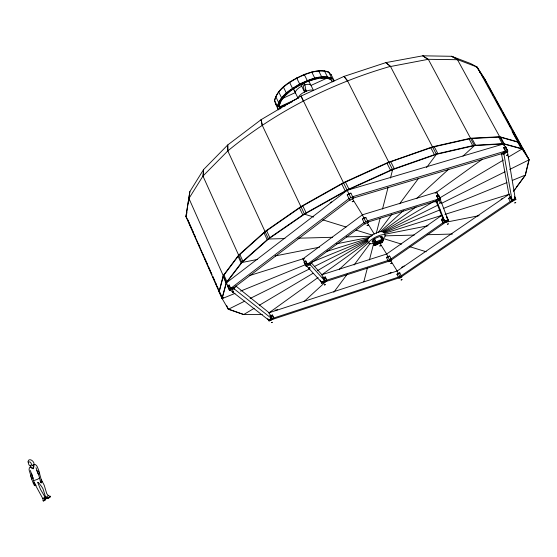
<?xml version="1.0" encoding="UTF-8"?>
<svg xmlns="http://www.w3.org/2000/svg" width="557" height="557" viewBox="0 0 557 557"><rect width="100%" height="100%" fill="white"/><g stroke="black" fill="none" stroke-linecap="round" stroke-linejoin="round"><path stroke-width="0.84" d="M38.795 471.612L38.816 470.644C37.604 468.096 37.068 463.438 33.274 464.51C31.394 468.771 32.188 460.994 28.741 461.892C27.495 462.219 29.535 467.699 30.927 465.102M304.164 75.292L304.226 74.45C311.927 71.839 320.644 68.859 328.616 72.055L331.192 74.756M41.267 479.619L44.219 485.244L46.725 493.572L48.278 495.563L46.663 496.907L45.577 497.018L42.973 488.788L41.698 486.672L38.496 482.557L37.639 482.278L40.508 489.38L44.539 496.28L44.839 497.756L43.857 497.77L42.917 498.773L43.335 501.14L45.173 500.165L44.637 497.735M234.97 293.4L222.132 298.629L185.947 216.589L189.881 191.587L203.556 169.586L227.75 144.945L227.806 150.905L268.488 239.009L284.94 238.563M187.953 220.203L185.947 216.589L189.881 191.587M347.387 80.751L344.017 76.406L301.052 96.062L261.101 119.678L227.736 144.959L227.806 150.905L202.957 176.061L188.948 198.452L229.359 289.417M45.723 497.109L46.001 498.237L48.654 497.93L49.789 497.31L50.221 496.203M186.365 215.733L185.947 216.589M186.644 214.076L186.929 212.356M188.433 203.305L189.122 199.155M44.797 499.128L44.922 498.55M41.03 480.698C40.48 486.623 40.452 478.115 38.064 473.666L39.275 472.587L41.872 481.882M525.453 174.153L528.997 159.504M38.405 474.446L38.872 473.659L39.742 473.861M388.716 162.233L432.483 146.839L470.533 138.24L499.74 136.75L518.226 142L525.432 153.015L524.833 152.715M363.818 281.835L367.502 267.506M369.444 259.924L373.559 243.903M376.26 233.376L380.132 218.295M382.499 209.077L388.09 187.284M390.457 178.066L392.608 169.683L347.408 80.584L343.996 76.413L385.883 62.607L422.791 55.811L451.671 56.299L470.63 63.547L477.14 67.063L485.481 80.194L529.15 159.782L525.446 175.051L513.721 191.239M220.857 294.834L219.054 291.652L223.232 275.624L238.633 255.134L265.021 231.496L300.898 206.584L343.439 182.661L388.751 162.08M219.18 291.938L223.357 275.917L238.765 255.44L265.16 231.809L301.045 206.898L343.592 182.981L388.911 162.393L432.643 147.145L470.693 138.547L499.901 137.05L518.386 142.286L525.585 153.293M276.599 104.772L275.513 103.88L274.524 100.378C278.089 86.843 292.522 79.916 304.226 74.45L307.38 80.814L307.311 81.649C296.261 86.822 282.657 93.291 279.168 106.025L279.955 109.054M274.65 100.643C277.045 89.733 287.878 83.529 296.763 78.196C306.51 73.712 317.97 68.455 328.748 72.313M262.333 314.566L243.722 314.538L228.349 309.281L221.999 298.343L226.288 282.503L241.815 262.194L268.342 238.695L304.359 213.874L347.032 189.986L392.448 169.37L436.242 154.031L474.306 145.293L503.479 143.629L521.895 148.684L529.15 159.782L509.69 169.453M222.132 298.629L226.421 282.803L241.954 262.5L268.488 239.009L304.512 214.187L347.185 190.299L392.608 169.683L436.403 154.338L474.467 145.6L503.639 143.929L522.055 148.977L508.604 156.977M275.618 96.326L278.667 102.634L280.227 102.223L279.168 106.025L277.553 106.659C280.032 95.776 290.886 89.635 299.77 84.302C309.532 79.825 320.971 74.547 331.77 78.328L330.322 79.296C322.782 76.351 314.58 79.178 307.311 81.649L314.273 79.059L318.326 78.307M31.721 479.117L31.457 477.788L32.772 477.46C33.893 479.159 31.888 477.704 31.721 479.117L33.35 483.399L34.235 482.237L33.329 483.142M44.943 499.462L44.769 498.348M35.954 485.3L34.833 483.727M390.318 66.555L428.305 59.307L457.854 59.717L477.14 67.063L522.201 149.158M42.917 498.773L35.634 485.419M34.095 464.58C34.694 461.293 28.651 456.949 27.878 461.899L28.226 462.394M280.575 101.242L282.956 97.642L290.037 91.139M45.02 499.587L43.154 500.868M513.603 190.94L515.114 188.844M516.123 187.451L525.446 175.051L512.565 180.301M333.81 292.223L347.317 274.072M354.071 264.993L370.175 243.346M378.349 232.366L391.822 214.25M399.599 203.806L418.258 178.727M426.551 167.58L436.403 154.338L390.436 66.353L385.883 62.607L390.436 66.353C331.29 83.362 275.402 111.769 227.806 150.905L228.036 150.919M45.124 499.873L44.504 500.13M30.572 465.624L30.99 465.993L29.34 468.019L29.061 469.809L31.115 476.562M445.934 221.164L446.54 220.781M428.103 59.515L422.791 55.811L428.305 59.307L474.467 145.6L462.944 156.141M501.098 199.497L502.358 198.299M304.073 301.532L326.513 281M339.338 269.268L368.825 242.281M380.375 231.705L403.421 210.616M416.859 198.32L448.865 169.029M323.13 281.8L323.387 281.946M513.262 199.893L513.819 199.573M457.596 59.926L506.877 149.875M39.651 477.871L37.5 479.347L33.524 480.698L33.002 478.498M226.421 282.803L347.185 190.299L503.639 143.929L503.939 145.628M233.71 287.37L234.351 288.818L229.665 290.301L227.493 286.228L229.247 285.066L230.723 288.38L234.636 287.147M347.206 194.922L348.828 193.683L350.931 193.209L347.206 194.922L349.107 198.793L350.736 197.554L352.755 196.955L350.847 193.084M227.883 286.11L229.247 285.066M291.332 90.157L299.332 85.075M230.048 288.888L349.253 198.383M229.108 289.87L230.48 288.832L235.179 287.349L233.808 288.387L234.351 288.818M233.961 287.656L350.061 199.664M305.967 265.264L302.959 258.845L362.37 214.821L436.646 192.144L438.972 196.635M305.744 265.703L307.158 264.666L311.648 263.252L310.235 264.29L310.646 264.749L306.169 266.162L304.087 262.166L305.501 261.129L305.877 261.01L307.38 264.227L311.126 263.05M362.391 219.138L363.923 218.01L365.872 217.55L362.391 219.138L364.181 222.779L367.592 221.073L365.803 217.432M304.463 262.055L305.877 261.01M307.36 264.248L364.236 222.452M364.919 223.58L309.713 264.088L324.78 280.812L389.573 259.966M366.04 223.371L365.023 224.116L364.09 222.556M268.683 313.041L318.089 277.483M321.612 274.942L368.198 241.418M381.524 231.823L416.114 206.925M435.17 193.209L482.466 159.17M377.883 243.214L375.334 245.031L374.388 245.066L377.576 242.789L377.737 243.103L374.896 243.2L373.197 239.733L374.562 238.89L376.114 242.051L378.739 241.961L381.949 239.67L380.389 236.516L381.594 236.307L383.307 239.768L379.832 242.246L382.645 242.149L381.489 242.97L378.676 243.068M373.197 239.733L374.562 238.89M434.961 201.411L438.171 199.121L436.514 195.904L436.834 195.674L438.631 195.124L440.671 199.232L436.82 201.975L436.597 201.411L434.801 201.961L438.658 199.211L440.455 198.654M501.899 153.586L505.401 151.086L503.605 147.772L503.953 147.521L505.784 146.978L507.88 151.295L503.681 154.289L503.563 153.621L501.732 154.164L505.93 151.163L507.768 150.613M372.856 241.947L374.283 245.56L375.23 245.526L379.282 242.448L378.419 242.72L379.045 242.699M381.594 236.307L382.582 239.009M438.526 195.932L438.631 195.124M505.784 146.978L505.554 147.911L505.436 147.229L503.605 147.772M374.896 243.2L376.059 242.372L378.892 242.274L382.36 239.795L383.307 239.768M505.178 151.776L504.921 152.158M374.283 245.56L377.737 243.103M380.32 241.473L382.889 239.642M438.895 200.054L440.183 199.141M503.848 153.711L506.647 151.713M325.97 280.45L324.828 280.805L323.06 277.33L323.673 277.567L325.253 280.916L326.959 280.38L325.379 277.031L323.673 277.567M270.082 315.332L270.737 315.513L272.213 318.764L273.877 318.228L272.408 314.977L270.479 315.694L270.082 315.332L271.816 318.653L398.283 277.17M323.06 277.33L323.394 277.762L325.379 277.031M272.408 314.977L273.487 318.117M324.501 280.38L321.695 282.343L322.03 282.768L306.545 265.891M326.959 280.38L323.596 282.733L321.897 283.269L321.556 282.845L324.926 280.484L323.339 277.135M271.419 318.298L268.822 320.122L269.219 320.477L230.034 289.939M267.813 318.646L268.69 320.602L271.816 318.409L272.213 318.764M325.135 281.25L326.534 280.268L325.1 277.233M273.877 318.228L270.758 320.421L269.094 320.95L268.69 320.602M311.203 262.73L321.911 274.733L386.649 254.041L441.624 215.441L436.277 201.718M389.44 255.942L386.405 257.438L388.013 260.704L391.049 259.207C389.538 254.124 389.67 256.77 386.405 257.438M446.373 221.923L443.08 222.967L441.36 219.618L442.989 217.961L444.556 221.011L447.995 219.924L446.429 216.882L446.77 216.777L448.684 220.628L447.201 221.665M441.36 219.618L443.184 218.476L442.989 217.961M390.986 258.977L443.337 222.501M443.08 222.967L444.563 221.93L442.641 218.072M446.06 221.909L390.123 260.843L324.494 281.981M49.845 496.99L48.508 497.756L45.946 497.854M235.674 285.88L269.101 312.742L397.155 271.008L508.903 194.379L501.404 153.286M399.808 272.839L396.939 274.246L398.471 277.344L400.023 276.836L401.339 275.938L399.808 272.839L396.939 274.246M513.547 200.729L510.386 201.725L508.645 198.473L510.393 196.802L511.987 199.768L515.281 198.724M400.65 276.14L510.644 201.272M510.386 201.725L511.911 200.694L510.066 196.906M400.42 277.414L513.213 200.722M514.334 200.478L515.859 199.448L514.369 196.315M330.322 79.296L332.626 81.566L334.2 80.737L331.638 78.071L330.19 79.038L326.193 77.855L320.895 78.119L321.786 77.075L318.618 70.746M254.145 308.341L243.722 314.538L228.231 308.996M259.36 305.243L312.964 273.355M317.434 270.695L368.059 240.575A9.128 2.555 -26 0 1 374.081 233.954A9.128 2.555 -26 0 1 383.794 232.701M382.332 232.088L433.889 201.418M439.863 197.867L503.375 160.089M323.22 281.738L323.889 281.494M270.298 319.523L271.001 319.3M330.231 202.713L331.728 201.878M401.625 267.353L404.166 265.995M485.481 80.194L477.21 67.815M244.683 301.163L228.349 309.281L226.602 305.452M250.128 298.461L309.998 268.697M314.67 266.378L367.543 240.102M383.578 232.137L438.067 205.053M441.179 203.507L505.018 171.779M301.219 83.856L301.713 86.21L304.554 91.968L306.141 91.23L304.407 82.659M306.468 81.719L300.139 84.936L296.63 77.931L297.006 78.572M281.257 99.049L295.307 92.615L298.12 98.352M327.46 77.903L311.008 85.43L313.494 90.443M296.554 99.069L279.349 106.944L278.653 105.503M279.523 107.626L292.042 101.903M388.765 273.557L391.132 272.491M43.627 500.583L43.112 500.548M219.054 291.652L219.625 292M221.999 298.343L223.608 297.689M240.589 291.109L305.598 264.624M312.017 262.006L368.198 239.113M383.717 232.791L440.086 209.829M443.309 208.513L506.926 182.592M270.054 320.198L399.599 277.685M269.776 320.296L270.883 319.941M508.645 198.473L510.491 197.331L510.393 196.802M444.368 221.421L448.496 220.119L448.684 220.628M511.813 200.165L515.768 198.919M443.95 222.334L445.328 221.902M249.668 275.527L304.47 258.371M326.889 251.353L368.407 238.354M384.351 233.369L441.631 215.434L444.361 220.753M444.952 214.396L509.697 194.128M439.452 216.388L441.875 215.636M367.272 220.927L438.317 199.072M367.975 222.041L435.922 201.119M366.548 222.995L368.421 222.417L367.502 220.857M436.514 195.904L438.303 195.354M352.309 196.837L505.568 151.031M353.103 198.118L503.117 153.224M35.557 485.523L34.889 485.662L34.297 484.875M257.292 259.471L241.954 262.5L202.957 176.061L203.549 169.593L203.235 176.019M275.193 255.935L319.516 247.183M336.56 243.82L369.799 237.254M384.685 234.316L428.068 225.752M445.078 222.389L479.104 215.677M35.899 485.398L34.673 484.785M275.061 310.193L277.63 309.769M34.792 485.53L34.179 484.987M470.693 138.547L471.953 138.484L475.56 145.224M380.549 241.905L382.283 241.842M379.394 242.727L381.127 242.671M297.925 238.215L332.564 237.282M346.419 236.906L371.526 236.231M384.769 235.869L414.255 235.075M427.261 234.727L452.409 234.044M285.17 105.907L283.75 106.192M34.464 485.412L33.406 483.33M331.638 78.071C320.839 74.283 309.4 79.56 299.638 84.037C290.754 89.371 279.906 95.512 277.428 106.401L278.403 109.868L275.388 103.623M313.654 217.007L304.512 214.187L262.117 125.026L261.101 119.678L262.284 125.095M322.795 219.834L346.071 227.019M356.041 230.097L372.668 235.228M382.541 238.278L401.5 244.133M409.743 246.674L426.223 251.764M35.453 484.875L34.179 482.299M476.061 66.944L476.848 67.244M440.462 202.699L439.452 203.249L440.476 202.741L438.798 199.483M48.208 495.702C52.957 496.308 48.097 498.501 46.217 498.738L46.001 498.237M233.383 291.854L232.346 292.321L233.383 291.854L231.907 288.54M227.493 286.228L228.05 286.667M233.947 288.714L271.774 318.653M33.726 464.552L33.97 465.631A8.439 6.35 86.8 0 1 33.246 468.743L31.575 468.131L30.231 466.905M304.087 262.166L306.169 266.162M302.959 258.845L304.115 260.119M294.493 91.076L294.918 92.016L294.493 91.118M324.926 280.484L325.253 280.916M33.42 464.524L33.712 465.589L33.086 468.367L30.426 466.669M34.081 482.139L33.524 480.698M509.878 125.715L510.804 127.142L509.982 125.638M497.025 102.391L497.937 103.804M479.835 72.152L480.733 73.559M482.077 75.668L482.968 77.075M484.757 79.888L485.655 81.294L484.841 79.811M349.016 198.571L350.068 200.325L351.69 199.1L353.702 198.494L352.658 196.732M387.923 260.495L388.675 261.755L390.318 261.226L391.703 260.265L390.958 258.998M398.38 277.142L399.056 278.284L400.608 277.776L401.924 276.885L401.249 275.736M352.156 198.327L362.544 215.106M367.063 222.403L374.29 234.079M379.985 243.277L386.781 254.25M390.401 260.105L397.197 271.078M303.3 100.914L301.052 96.062L350.736 197.554M525.293 152.841L528.704 159.065M485.6 81.099L486.846 83.376M487.674 84.894L490.174 89.447M491.002 90.965L491.838 92.483L490.996 91.028M492.673 93.994L493.502 95.512M494.338 97.029L495.166 98.547M496.002 100.065L498.494 104.619M499.33 106.136L501.822 110.683M502.658 112.201L505.157 116.754M505.986 118.272L508.485 122.825M509.314 124.336L511.396 128.131M512.231 129.649L513.06 131.167M513.895 132.684L514.724 134.202M515.559 135.72L518.052 140.267M518.887 141.784L521.38 146.338M522.215 147.856L524.715 152.409M487.709 85.04L490.174 89.531M492.639 94.022L493.46 95.519M494.282 97.022L495.103 98.519M498.397 104.514L499.636 106.777M500.464 108.288L501.293 109.799M503.772 114.324L504.6 115.828M505.429 117.339L509.154 124.127M513.289 131.675L514.111 133.172M514.933 134.669L517.404 139.173M519.458 142.919L520.28 144.416M522.751 148.914L523.573 150.418M512.12 131.584L516.959 140.315M517.634 142.077L521.143 148.482M500.701 137.273L504.273 143.845M505.902 147.661L507.483 150.571M498.703 137.113L502.282 143.699M503.953 147.521L505.93 151.163M514.807 197.498L515.859 199.448M508.903 194.379L511.284 198.814M510.156 197.436L511.911 200.694M469.126 138.902L472.733 145.655M434.265 146.776L437.865 153.655M430.819 147.779L434.418 154.672M438.846 195.702L440.671 199.232M436.834 195.674L438.658 199.211M442.843 218.581L444.563 221.93M441.701 219.514L443.268 222.549M38.064 473.666L36.017 467.72M390.763 161.746L394.3 168.715M387.004 163.264L390.541 170.233M331.06 74.499L334.2 80.737M328.616 72.055L331.77 78.328M331.248 79.686L332.32 81.823M31.582 473.436L32.967 478.198M324.376 70.767L327.537 77.075L326.193 77.855M311.739 71.999L314.9 78.349L314.273 79.059M380.647 236.335L382.36 239.795M397.155 271.008L400.023 276.836M386.649 254.041L389.663 260.175M305.431 89.788L306.141 91.23M374.346 238.897L376.059 242.372M362.37 214.821L365.712 221.651M345.493 182.118L348.933 189.115M373.406 239.726L374.958 242.88M341.782 183.991L345.222 190.995M293.267 88.681L292.62 88.549L289.501 82.185M287.447 93.11L286.451 93.249L283.353 86.899M282.956 97.642L281.696 98.06L278.618 91.724M280.317 106.596L281.007 108.023M274.524 100.378L277.553 106.659M302.813 205.902L306.134 212.878M299.513 207.963L302.82 214.932M30.35 470.477L32.772 477.46M321.911 274.733L324.473 280.046M320.95 281.264L321.897 283.269M320.296 280.171L321.556 282.845M305.501 261.129L307.158 264.666M41.657 482.473L41.608 480.587M266.643 230.779L269.825 237.672M264.025 232.826L267.2 239.705M38.809 471.131L39.436 472.823M270.34 315.151L271.816 318.409M270.479 315.694L271.482 317.915L269.101 312.742M239.851 254.472L242.901 261.233M268.509 319.655L269.094 320.95M238.104 256.324L241.146 263.071M310.353 84.372L310.179 83.822L310.298 84.246M228.857 285.191L230.48 288.832M223.991 275.081L226.922 281.675M228.37 287.391L229.665 290.301M223.176 276.613L226.1 283.193M188.252 220.878L189.269 223.183M189.951 224.729L191.991 229.345M192.666 230.883L193.683 233.195M194.365 234.734L195.382 237.045M198.793 244.774L199.817 247.099M203.242 254.855L204.266 257.181M204.948 258.733L205.979 261.059M206.661 262.612L207.343 264.157M208.722 267.283L210.428 271.141M211.103 272.679L211.785 274.218M212.802 276.53L214.842 281.153M215.524 282.698L216.541 285.01M217.223 286.549L217.905 288.094M218.922 290.406L222.173 297.696M187.639 219.632L195.305 237.017M196.001 238.598L203.674 255.976M204.37 257.557L212.036 274.935M212.732 276.516L218.657 289.946M219.451 292.411L222.271 298.803M36.818 470.407L37.716 472.97M437.057 201.655L444.751 221.519M446.429 216.882L446.623 217.397M436.646 192.144L437.851 195.319M440.274 199.378L448.19 220.433M446.77 216.777L446.965 217.286M41.079 481.241L41.608 482.989L41.357 480.649M31.338 478.15L30.593 475.594M279.043 105.76L279.83 108.796M295.307 92.615L295.488 93.311M302.785 83.404L304.554 91.968M503.73 153.036L512.078 200.29M507.378 151.393L515.371 199.253M373.246 241.968A5.479 1.518 -26 0 1 373.308 239.782A5.479 1.518 -26 0 1 379.623 236.648A5.479 1.518 -26 0 1 381.726 237.755M373.615 243.263A9.135 2.534 -26 0 1 370.147 240.728A9.135 2.534 -26 0 1 382.589 234.678A9.135 2.534 -26 0 1 382.394 238.995M295.53 93.465A8.745 3.509 -27.1 0 1 301.358 86.377M304.129 85.144A8.745 3.509 -27.1 0 1 310.973 85.277M294.89 91.237A8.738 3.523 -27.2 0 1 294.2 88.57M307.603 81.454A8.738 3.523 -27.2 0 1 309.769 83.341M298.106 98.297A8.759 3.474 -27.1 0 1 304.206 92.128A8.759 3.474 -27.1 0 1 313.076 90.373M383.174 239.67A5.486 1.504 -25.9 0 1 381.768 242.253M380.668 242.97A5.486 1.504 -25.9 0 1 379.428 243.639M378.133 244.224A5.486 1.504 -25.9 0 1 374.583 243.172M375.474 242.462A5.486 1.504 -25.9 0 1 381.552 239.719M271.447 322.656L272.366 322.287L271.482 322.607M308.926 268.049L309.936 267.639L308.926 268.049M352.233 201.718L353.354 201.265L352.233 201.718M324.453 284.961L325.399 284.585L324.494 284.912M367.098 225.515L368.142 225.084L367.098 225.515M379.839 245.978L380.821 245.574L379.839 245.978M390.84 263.524L391.766 263.141L390.84 263.524M401.131 279.983L402.001 279.621L401.131 279.983M447.501 224.213L448.448 223.782L447.556 224.151M506.696 155.333L507.747 154.853L506.696 155.333M514.8 202.922L515.733 202.539L514.8 202.922M457.854 59.717L451.664 56.299L457.854 59.717"/></g></svg>
